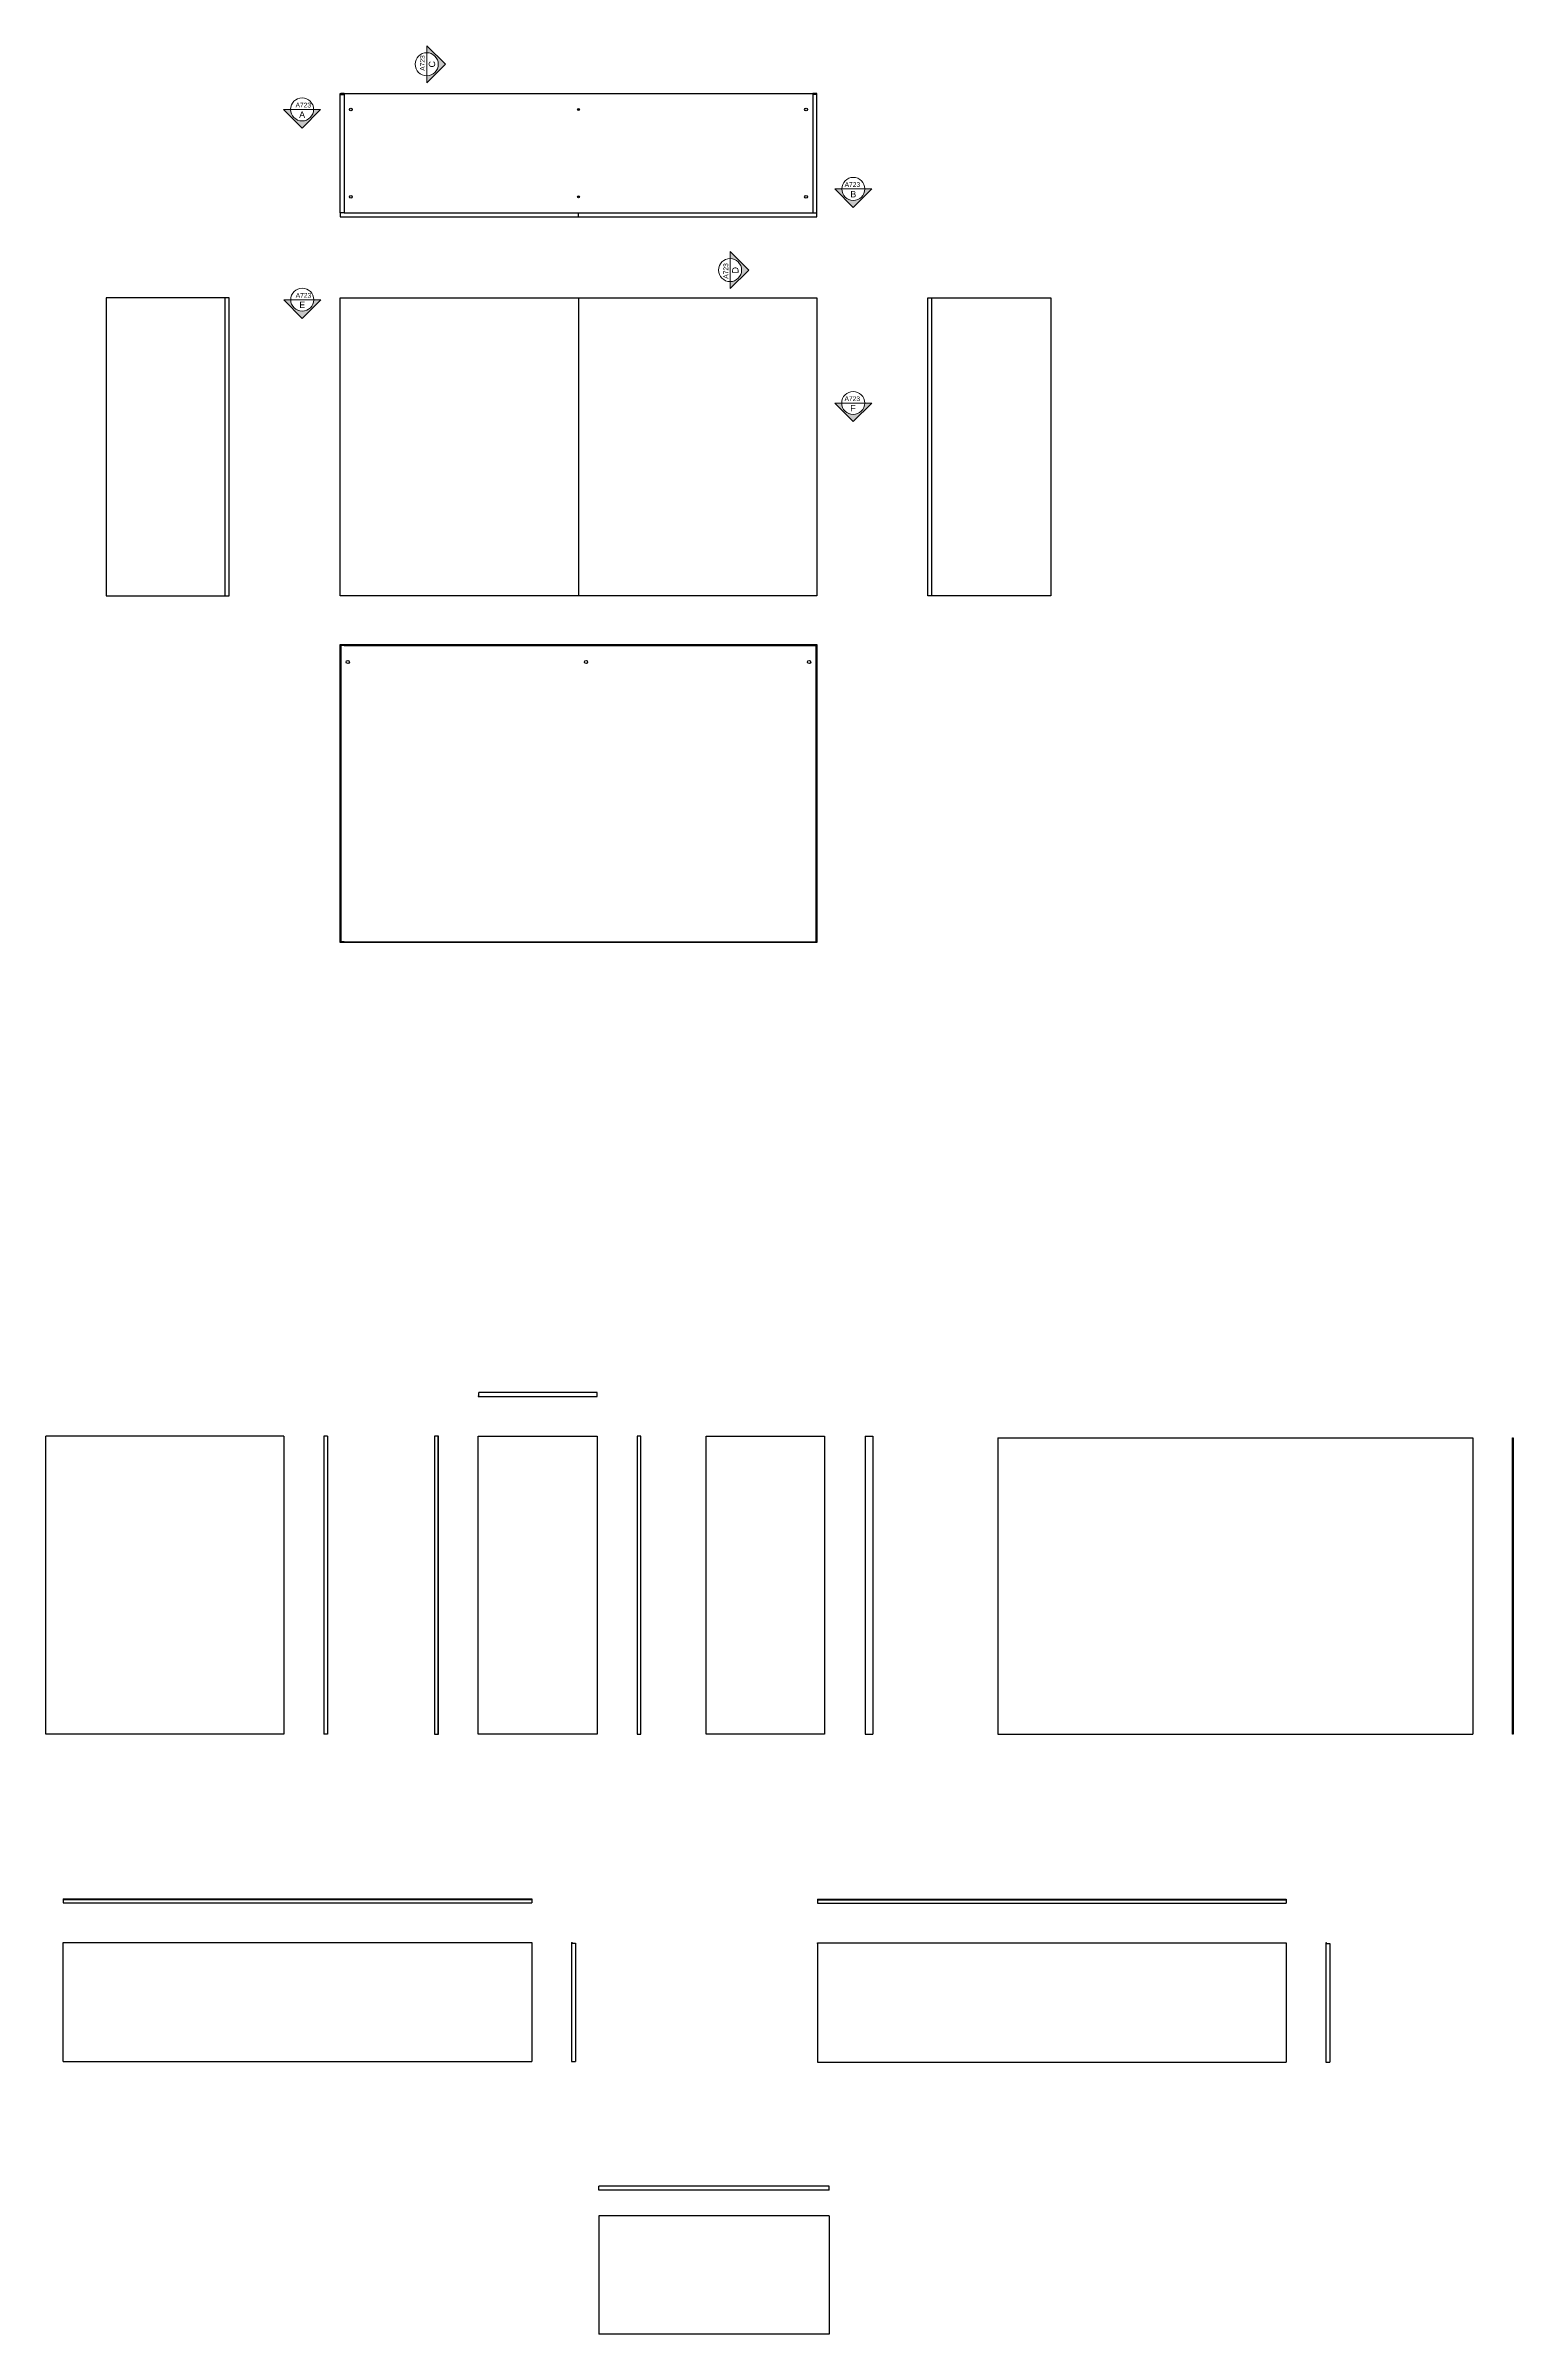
# Model space of a CAD drawing. Header units: inches. Extents: x 71 to 1987, y -506 to 120.
# Drawn here: x 365 to 735, y -456 to 120 of the extents above; entities that cross this region are included whole.
import ezdxf
from ezdxf.enums import TextEntityAlignment as Align

# ---------------------------------------------------------------- set-up
doc = ezdxf.new("R2010")
doc.units = ezdxf.units.IN
doc.header["$MEASUREMENT"] = 0
doc.layers.add('A-ANNO-SYMB', color=3, linetype='Continuous', lineweight=18)
doc.layers.add('viti', color=6, linetype='Continuous')
doc.styles.add('ARIAL', font='arial.ttf')
doc.styles.get("Standard").update_dxf_attribs({"font": 'arial.ttf'})

# ---------------------------------------------------------------- blocks, each defined once
blk = doc.blocks.new('SYMBOL')
at = {"layer": 'A-ANNO-SYMB', "linetype": 'Continuous', "lineweight": 20}
h = blk.add_hatch(color=256, dxfattribs=at)
h.dxf.hatch_style = 1
h.paths.add_polyline_path([(11.206, 4.948), (11.316, 4.948, -1), (11.678, 4.948), (11.788, 4.948), (11.497, 5.241)])
at = {"linetype": 'Continuous', "lineweight": 20}
blk.add_line((11.316, 4.948), (11.678, 4.948), dxfattribs=at)
at = {"layer": 'A-ANNO-SYMB', "linetype": 'Continuous', "lineweight": 20}
for p, q in [((11.206, 4.948), (11.497, 5.241)), ((11.788, 4.948), (11.497, 5.241)), ((11.316, 4.948), (11.206, 4.948)), ((11.678, 4.948), (11.788, 4.948))]:
    blk.add_line(p, q, dxfattribs=at)
blk.add_circle((11.497, 4.948), 0.181, dxfattribs=at)
for tag, p in [('TAVOLA', (11.497, 5.08)), ('SEZIONE', (11.497, 4.918))]:
    blk.add_attdef(tag, text='', height=0.1, dxfattribs=at).set_placement(p, align=Align.TOP_CENTER)

msp = doc.modelspace()

# ---------------------------------------------------------------- linework, layer by layer
for p, q in [((439.39, 78.14), (439.39, 108.14)), ((439.39, 108.14), (439.59, 108.14)), ((439.59, 108.14), (439.59, 107.94)), ((440.39, 108.14), (439.59, 108.14)), ((439.59, 107.94), (440.39, 107.94)), ((440.39, 107.94), (440.39, 108.14)), ((440.39, 108.14), (558.39, 108.14)), ((440.39, 107.94), (440.39, 78.14)), ((558.39, 108.14), (558.39, 107.94)), ((559.19, 108.14), (558.39, 108.14)), ((559.19, 107.94), (558.39, 107.94)), ((558.39, 107.94), (558.39, 78.14)), ((559.39, 108.14), (559.19, 108.14)), ((559.19, 108.14), (559.19, 107.94)), ((559.39, 78.14), (559.39, 108.14)), ((440.39, 78.14), (439.39, 78.14)), ((439.39, 78.14), (439.39, 77.14)), ((439.39, 77.14), (559.39, 77.14)), ((440.39, 78.14), (558.39, 78.14)), ((499.39, 77.14), (499.39, 78.14)), ((558.39, 78.14), (559.39, 78.14)), ((559.39, 77.14), (559.39, 78.14)), ((380.41, 56.75), (380.41, -18.25)), ((411.41, 56.75), (380.41, 56.75)), ((410.41, -18.25), (410.41, 56.75)), ((411.41, -18.25), (411.41, 56.75)), ((439.39, -18.25), (439.39, 56.75)), ((439.39, 56.75), (559.39, 56.75)), ((499.39, 56.75), (499.39, -18.25)), ((559.39, 56.75), (559.39, -18.25)), ((587.37, 56.75), (618.37, 56.75)), ((587.37, -18.25), (587.37, 56.75)), ((588.37, -18.25), (588.37, 56.75)), ((618.37, 56.75), (618.37, -18.25)), ((380.41, -18.25), (411.41, -18.25)), ((559.39, -18.25), (439.39, -18.25)), ((618.37, -18.25), (587.37, -18.25)), ((439.39, -105.56), (439.39, -30.56)), ((439.39, -30.56), (559.39, -30.56)), ((439.59, -30.56), (439.59, -105.56)), ((440.39, -30.56), (440.39, -30.76)), ((440.39, -30.76), (558.39, -30.76)), ((558.39, -30.76), (558.39, -30.56)), ((559.19, -30.56), (559.19, -105.56)), ((559.39, -30.56), (559.39, -105.56)), ((559.39, -105.56), (439.39, -105.56)), ((440.39, -105.56), (440.39, -105.36)), ((440.39, -105.36), (558.39, -105.36)), ((558.39, -105.36), (558.39, -105.56)), ((504.14, -218.81), (474.34, -218.81)), ((474.34, -219.61), (474.34, -218.81)), ((504.14, -219.81), (504.14, -218.81)), ((474.14, -219.61), (474.14, -219.81)), ((474.14, -219.61), (474.34, -219.61)), ((474.14, -219.81), (504.14, -219.81)), ((365.23, -304.81), (365.23, -229.81)), ((425.23, -229.81), (365.23, -229.81)), ((425.23, -229.81), (425.23, -304.81)), ((425.23, -229.81), (425.23, -304.81)), ((435.23, -229.81), (435.23, -304.81)), ((436.23, -229.81), (435.23, -229.81)), ((436.23, -229.81), (436.23, -304.81)), ((463.14, -229.81), (463.14, -304.81)), ((464.14, -229.81), (463.14, -229.81)), ((463.94, -229.81), (463.94, -304.81)), ((464.14, -304.81), (464.14, -229.81)), ((474.14, -304.81), (474.14, -229.81)), ((474.14, -229.81), (504.14, -229.81)), ((504.14, -229.81), (504.14, -304.81)), ((514.14, -229.81), (514.14, -304.81)), ((515.14, -229.81), (514.14, -229.81)), ((515.14, -304.81), (515.14, -229.81)), ((531.56, -304.81), (531.56, -229.81)), ((531.56, -229.81), (561.36, -229.81)), ((561.36, -229.81), (561.36, -304.81)), ((571.56, -229.81), (571.56, -304.81)), ((571.56, -229.81), (573.56, -229.81)), ((573.56, -229.81), (573.56, -304.81)), ((605.02, -230.21), (605.02, -304.81)), ((605.02, -230.21), (724.62, -230.21)), ((724.62, -230.21), (724.62, -304.81)), ((734.62, -304.81), (734.62, -230.21)), ((734.62, -230.21), (734.82, -230.21)), ((734.82, -230.21), (734.82, -304.81)), ((425.23, -304.81), (365.23, -304.81)), ((436.23, -304.81), (435.23, -304.81)), ((463.14, -304.81), (464.14, -304.81)), ((504.14, -304.81), (474.14, -304.81)), ((514.14, -304.81), (515.14, -304.81)), ((561.36, -304.81), (531.56, -304.81)), ((571.56, -304.81), (573.56, -304.81)), ((605.02, -304.81), (724.62, -304.81)), ((734.82, -304.81), (734.62, -304.81)), ((369.61, -346.23), (487.61, -346.23)), ((369.61, -346.23), (369.61, -347.23)), ((369.61, -346.43), (487.61, -346.43)), ((369.61, -347.23), (487.61, -347.23)), ((487.61, -346.23), (487.61, -347.23)), ((559.61, -346.33), (677.61, -346.33)), ((559.61, -346.33), (559.61, -347.33)), ((559.61, -346.53), (677.61, -346.53)), ((559.61, -347.33), (677.61, -347.33)), ((677.61, -346.33), (677.61, -347.33)), ((369.61, -357.43), (369.61, -357.23)), ((369.61, -357.23), (487.61, -357.23)), ((369.61, -387.23), (369.61, -357.43)), ((487.61, -357.23), (487.61, -357.43)), ((487.61, -357.43), (487.61, -387.23)), ((497.61, -357.23), (497.61, -387.23)), ((497.61, -357.23), (497.81, -357.23)), ((497.81, -357.23), (497.81, -357.43)), ((497.81, -357.43), (498.61, -357.43)), ((498.61, -357.43), (498.61, -387.23)), ((559.61, -357.53), (559.61, -357.33)), ((559.61, -357.33), (677.61, -357.33)), ((559.61, -357.53), (559.61, -387.33)), ((677.61, -357.33), (677.61, -387.33)), ((687.61, -357.33), (687.61, -357.53)), ((687.81, -357.33), (687.61, -357.33)), ((687.61, -357.53), (687.61, -387.33)), ((687.81, -357.53), (687.81, -357.33)), ((687.81, -357.53), (688.61, -357.53)), ((688.61, -357.53), (688.61, -387.33)), ((369.61, -387.23), (487.61, -387.23)), ((497.61, -387.23), (498.61, -387.23)), ((559.61, -387.33), (677.61, -387.33)), ((687.61, -387.33), (688.61, -387.33)), ((562.53, -418.59), (504.53, -418.59)), ((504.53, -419.59), (504.53, -418.59)), ((562.53, -419.59), (504.53, -419.59)), ((562.53, -419.59), (562.53, -418.59)), ((562.53, -426.05), (504.53, -426.05)), ((504.53, -426.05), (504.53, -455.85)), ((562.53, -426.05), (562.53, -455.85)), ((562.53, -455.85), (504.53, -455.85))]:
    msp.add_line(p, q)
at = {"layer": 'viti'}
for p, q in [((440.39, -30.76), (439.59, -30.76)), ((558.39, -30.76), (559.19, -30.76)), ((440.39, -105.36), (439.59, -105.36)), ((558.39, -105.36), (559.19, -105.36))]:
    msp.add_line(p, q, dxfattribs=at)
for centre, radius in [((442.07, 104.14), 0.363), ((499.39, 104.14), 0.244), ((499.39, 104.14), 0.1), ((556.71, 104.14), 0.363), ((442.07, 82.14), 0.363), ((499.39, 82.14), 0.244), ((499.39, 82.14), 0.1), ((556.71, 82.14), 0.363), ((441.3, -34.94), 0.4), ((501.3, -34.94), 0.4), ((557.48, -34.94), 0.4)]:
    msp.add_circle(centre, radius, dxfattribs=at)

# ---------------------------------------------------------------- block references
at = {"linetype": 'Continuous'}
ref = msp.add_blockref('SYMBOL', (382.02, 299.47), dxfattribs=dict(at, xscale=16, yscale=16, zscale=16, rotation=270))
ref.add_attrib('SEZIONE', 'C', dxfattribs={"linetype": 'Continuous', "lineweight": 20, "height": 1.6, "rotation": 90, "style": 'ARIAL'}).set_placement((461.7, 115.52), align=Align.TOP_CENTER)
ref.add_attrib('TAVOLA', 'A723', dxfattribs={"linetype": 'Continuous', "lineweight": 20, "height": 1.2, "rotation": 90, "style": 'ARIAL'}).set_placement((459.49, 115.83), align=Align.TOP_CENTER)
ref = msp.add_blockref('SYMBOL', (613.75, 183.31), dxfattribs=dict(at, xscale=16, yscale=16, zscale=16, rotation=180))
ref.add_attrib('SEZIONE', 'A', dxfattribs={"linetype": 'Continuous', "lineweight": 20, "height": 1.6, "style": 'ARIAL'}).set_placement((429.8, 103.63), align=Align.TOP_CENTER)
ref.add_attrib('TAVOLA', 'A723', dxfattribs={"linetype": 'Continuous', "lineweight": 20, "height": 1.2, "style": 'ARIAL'}).set_placement((430.1, 105.84), align=Align.TOP_CENTER)
ref = msp.add_blockref('SYMBOL', (384.66, 163.31), dxfattribs=dict(at, xscale=-16, yscale=16, zscale=16, rotation=180))
ref.add_attrib('SEZIONE', 'B', dxfattribs={"linetype": 'Continuous', "lineweight": 20, "height": 1.6, "style": 'ARIAL'}).set_placement((568.61, 83.63), align=Align.TOP_CENTER)
ref.add_attrib('TAVOLA', 'A723', dxfattribs={"linetype": 'Continuous', "lineweight": 20, "height": 1.2, "style": 'ARIAL'}).set_placement((568.39, 85.84), align=Align.TOP_CENTER)
ref = msp.add_blockref('SYMBOL', (458.42, -120.25), dxfattribs=dict(at, xscale=-16, yscale=16, zscale=16, rotation=270))
ref.add_attrib('SEZIONE', 'D', dxfattribs={"linetype": 'Continuous', "lineweight": 20, "height": 1.6, "rotation": 90, "style": 'ARIAL'}).set_placement((538.1, 63.68), align=Align.TOP_CENTER)
ref.add_attrib('TAVOLA', 'A723', dxfattribs={"linetype": 'Continuous', "lineweight": 20, "height": 1.2, "rotation": 90, "style": 'ARIAL'}).set_placement((535.9, 63.49), align=Align.TOP_CENTER)
ref = msp.add_blockref('SYMBOL', (613.78, 135.42), dxfattribs=dict(xscale=16, yscale=16, zscale=16, rotation=180))
ref.add_attrib('SEZIONE', 'E', dxfattribs={"linetype": 'Continuous', "lineweight": 20, "height": 1.6, "style": 'ARIAL'}).set_placement((429.83, 55.74), align=Align.TOP_CENTER)
ref.add_attrib('TAVOLA', 'A723', dxfattribs={"linetype": 'Continuous', "lineweight": 20, "height": 1.2, "style": 'ARIAL'}).set_placement((430.14, 57.94), align=Align.TOP_CENTER)
ref = msp.add_blockref('SYMBOL', (384.63, 109.42), dxfattribs=dict(at, xscale=-16, yscale=16, zscale=16, rotation=180))
ref.add_attrib('SEZIONE', 'F', dxfattribs={"linetype": 'Continuous', "lineweight": 20, "height": 1.6, "style": 'ARIAL'}).set_placement((568.52, 29.74), align=Align.TOP_CENTER)
ref.add_attrib('TAVOLA', 'A723', dxfattribs={"linetype": 'Continuous', "lineweight": 20, "height": 1.2, "style": 'ARIAL'}).set_placement((568.36, 31.94), align=Align.TOP_CENTER)

doc.saveas('drawing.dxf')
